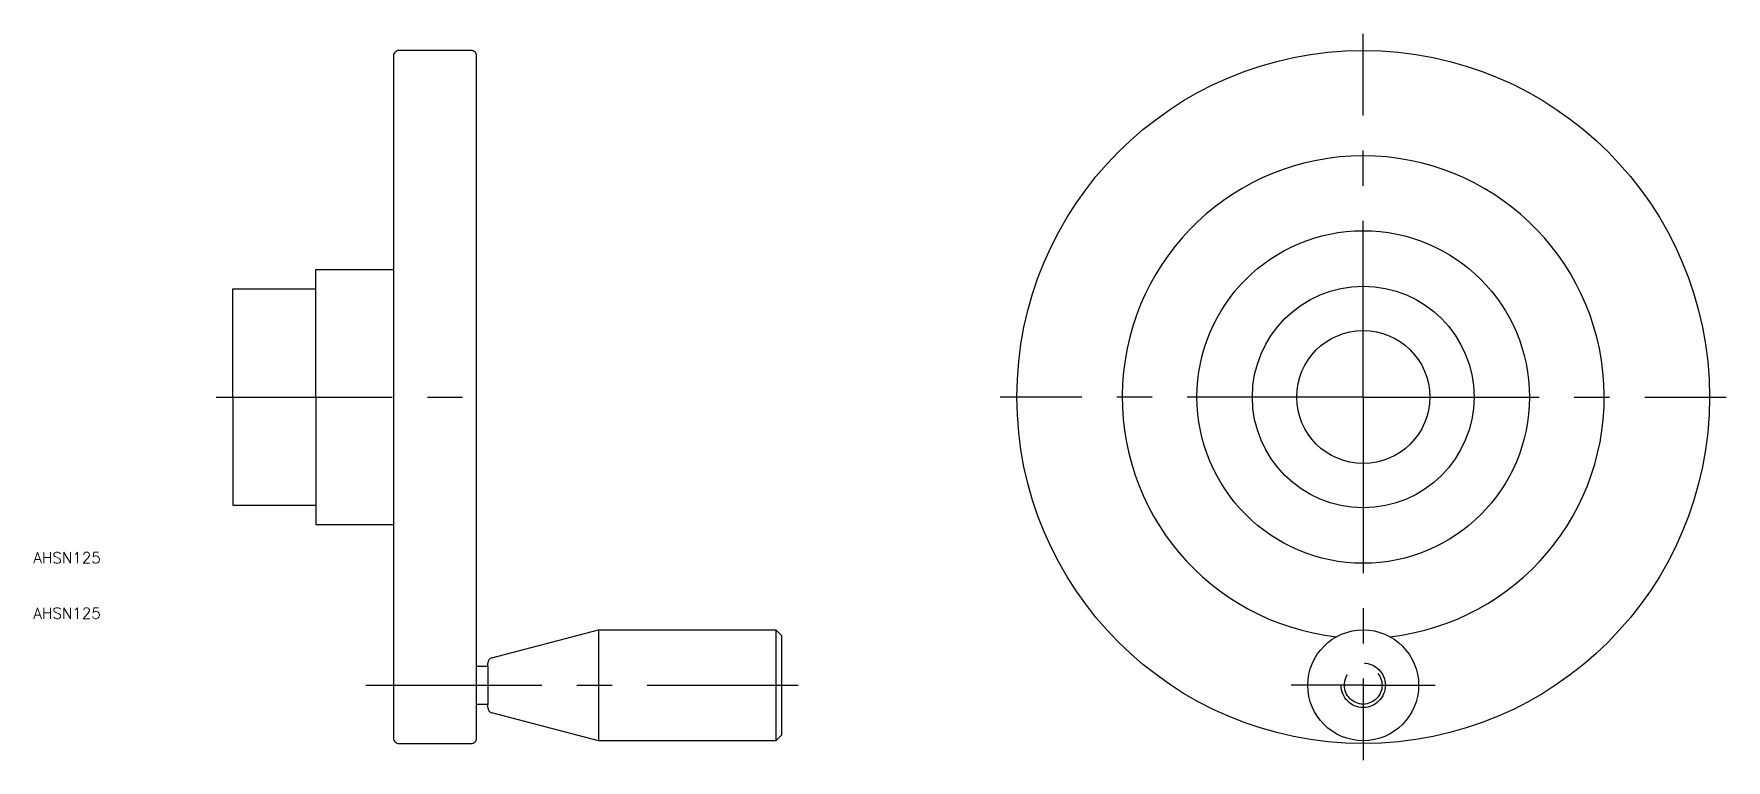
# Model space of a CAD drawing. Extents: x 10 to 316, y -16 to 116.
import ezdxf

# ---------------------------------------------------------------- set-up
doc = ezdxf.new("R2010")
doc.units = 0
doc.linetypes.add('CENTER', pattern=[50.8, 31.75, -6.35, 6.35, -6.35])
doc.linetypes.add('DASHED', pattern=[19.05, 12.7, -6.35])
doc.layers.get('0').update_dxf_attribs({"linetype": 'CONTINUOUS'})
doc.layers.add('CENTER', color=1, linetype='CENTER')
doc.styles.get("Standard").update_dxf_attribs({"font": 'TXT.shx'})

msp = doc.modelspace()

# ---------------------------------------------------------------- linework, layer by layer
at = {"color": 7, "linetype": 'CONTINUOUS'}
for p, q in [((92.747107, 2.967494), (112, 8)), ((112, 8), (112, -12)), ((112, 8), (144, 8)), ((144, 8), (145, 7)), ((144, 8), (144, -12)), ((145, 7), (145, -11)), ((90, 1.44), (92, 1.44)), ((92, 1.44), (92, 2)), ((92, 1.44), (92, -5.44)), ((92, -5.44), (90, -5.44)), ((92, -6), (92, -5.44)), ((112, -12), (92.747107, -6.967494)), ((144, -12), (112, -12)), ((145, -11), (144, -12))]:
    msp.add_line(p, q, dxfattribs=at)
msp.add_lwpolyline([(89, 112.5), (76, 112.5, 0.414214), (75, 111.5), (75, -11.5, 0.414214), (76, -12.5), (89, -12.5, 0.414214), (90, -11.5), (90, 111.5, 0.414214)], format="xyb", close=True, dxfattribs=at)
for points in [[(61, 50), (61, 73), (75, 73)], [(46, 50), (46, 69.5), (61, 69.5)], [(46, 50), (46, 30.5), (61, 30.5)], [(61, 50), (61, 27), (75, 27)]]:
    msp.add_lwpolyline(points, dxfattribs=at)
for centre, radius in [((250, 50), 62.5), ((250, 50), 30), ((250, 50), 20), ((250, 50), 12), ((250, -2), 10)]:
    msp.add_circle(centre, radius, dxfattribs=at)
at = {"color": 3, "linetype": 'DASHED'}
for radius in [4, 3.4]:
    msp.add_circle((250, -2), radius, dxfattribs=at)
at = {"color": 7, "linetype": 'CONTINUOUS'}
for centre, radius, start, end in [((250, 50), 43.5, 276.349362, 263.650638), ((93, 2), 1, 104.648767, 180), ((93, -6), 1, 180, 255.351233)]:
    msp.add_arc(centre, radius, start, end, dxfattribs=at)
at = {"layer": 'CENTER', "color": 1, "linetype": 'CENTER'}
for p, q in [((250, 50), (250, 115.5)), ((43, 50), (93, 50)), ((250, 50), (184.5, 50)), ((250, 50), (250, -15.5)), ((250, 50), (315.5, 50)), ((70, -2), (148, -2)), ((250, -2), (237, -2)), ((250, -2), (263, -2))]:
    msp.add_line(p, q, dxfattribs=at)

# ---------------------------------------------------------------- texts
at = {"color": 7, "linetype": 'CONTINUOUS'}
for p in [(10, 20), (10, 10)]:
    msp.add_text('AHSN125', height=2, dxfattribs=at).set_placement(p)

doc.saveas('drawing.dxf')
